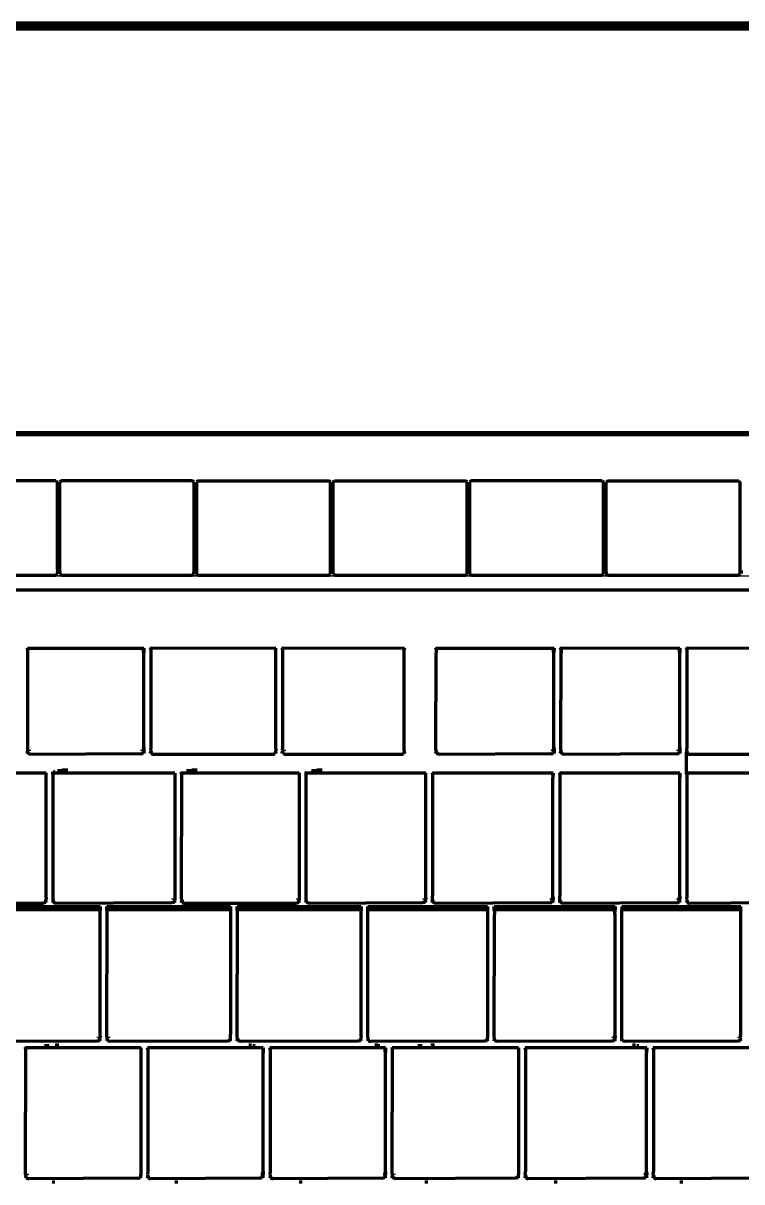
# Model space of a CAD drawing. Header units: millimetres. Extents: x 4307 to 31003, y 2809 to 20009.
# Drawn here: x 16407.5 to 16481.8, y 12669.5 to 12789.3 of the extents above; entities that cross this region are included whole.
import ezdxf

# ---------------------------------------------------------------- set-up
doc = ezdxf.new("R2010")
doc.units = ezdxf.units.MM
doc.layers.add('ProfileEdges', color=7, linetype='Continuous')

msp = doc.modelspace()

# ---------------------------------------------------------------- linework, layer by layer
for p, q in [((16542.47, 12732.13), (16340.7, 12732.13)), ((16340.7, 12730.8), (16542.47, 12730.8)), ((16407.93, 12714.13), (16408.27, 12714.13)), ((16408.01, 12713.79), (16407.93, 12713.79)), ((16419.63, 12713.75), (16408.01, 12713.79)), ((16419.63, 12714.13), (16419.92, 12714.13)), ((16419.97, 12713.79), (16419.89, 12713.79)), ((16419.92, 12714.13), (16419.97, 12714.13)), ((16420.66, 12714.13), (16420.75, 12714.13)), ((16420.75, 12713.79), (16420.66, 12713.79)), ((16433.51, 12713.79), (16420.75, 12713.79)), ((16433.6, 12713.79), (16433.51, 12713.79)), ((16434.28, 12714.13), (16434.63, 12714.13)), ((16434.37, 12713.79), (16434.28, 12713.79)), ((16446.83, 12713.79), (16434.37, 12713.79)), ((16446.91, 12713.79), (16446.83, 12713.79)), ((16450.16, 12714.13), (16450.24, 12714.13)), ((16450.24, 12713.79), (16450.16, 12713.79)), ((16462.04, 12713.75), (16450.24, 12713.79)), ((16462.04, 12714.13), (16462.33, 12714.13)), ((16462.38, 12713.79), (16462.29, 12713.79)), ((16462.33, 12714.13), (16462.38, 12714.13)), ((16463.06, 12714.13), (16463.15, 12714.13)), ((16463.15, 12713.79), (16463.06, 12713.79)), ((16475.05, 12713.75), (16463.15, 12713.79)), ((16475.05, 12714.13), (16475.34, 12714.13)), ((16475.39, 12713.79), (16475.3, 12713.79)), ((16475.34, 12714.13), (16475.39, 12714.13)), ((16476.07, 12714.13), (16476.16, 12714.13)), ((16476.07, 12713.79), (16476.16, 12713.79)), ((16476.16, 12713.79), (16488.06, 12713.79)), ((16409.51, 12698.39), (16409.77, 12698.39)), ((16409.85, 12698.73), (16409.77, 12698.73)), ((16409.77, 12698.39), (16409.85, 12698.39)), ((16410.54, 12698.39), (16410.63, 12698.39)), ((16410.63, 12698.39), (16410.88, 12698.39)), ((16423.18, 12698.73), (16422.83, 12698.73)), ((16422.83, 12698.39), (16423.09, 12698.39)), ((16423.09, 12698.39), (16423.18, 12698.39)), ((16423.95, 12698.73), (16423.86, 12698.73)), ((16423.86, 12698.39), (16423.95, 12698.39)), ((16423.95, 12698.39), (16424.2, 12698.39)), ((16436.04, 12698.73), (16435.7, 12698.73)), ((16435.7, 12698.39), (16435.95, 12698.39)), ((16435.95, 12698.39), (16436.04, 12698.39)), ((16436.81, 12698.73), (16436.73, 12698.73)), ((16436.73, 12698.39), (16436.81, 12698.39)), ((16436.81, 12698.39), (16437.07, 12698.39)), ((16449.11, 12698.73), (16448.77, 12698.73)), ((16448.77, 12698.39), (16449.03, 12698.39)), ((16449.03, 12698.39), (16449.11, 12698.39)), ((16449.89, 12698.73), (16449.8, 12698.73)), ((16449.8, 12698.39), (16449.88, 12698.39)), ((16449.88, 12698.39), (16450.14, 12698.39)), ((16462.2, 12698.73), (16461.93, 12698.73)), ((16461.93, 12698.39), (16462.08, 12698.39)), ((16462.14, 12698.41), (16462.27, 12698.39)), ((16462.27, 12698.73), (16462.2, 12698.73)), ((16462.96, 12698.39), (16463.04, 12698.39)), ((16463.04, 12698.39), (16463.3, 12698.39)), ((16475.32, 12698.73), (16475.05, 12698.73)), ((16475.05, 12698.39), (16475.2, 12698.39)), ((16475.26, 12698.41), (16475.39, 12698.39)), ((16475.39, 12698.73), (16475.32, 12698.73)), ((16476.16, 12698.73), (16476.07, 12698.73)), ((16476.07, 12698.39), (16476.16, 12698.39)), ((16476.16, 12698.39), (16476.42, 12698.39)), ((16403.45, 12684.1), (16415.11, 12684.07)), ((16415.37, 12684.44), (16415.11, 12684.44)), ((16415.37, 12684.1), (16415.45, 12684.1)), ((16416.48, 12684.44), (16416.14, 12684.44)), ((16416.14, 12684.1), (16416.22, 12684.1)), ((16416.22, 12684.1), (16428.59, 12684.07)), ((16428.93, 12684.44), (16428.85, 12684.44)), ((16428.85, 12684.1), (16428.93, 12684.1)), ((16429.7, 12684.44), (16429.62, 12684.44)), ((16429.62, 12684.1), (16429.7, 12684.1)), ((16429.7, 12684.1), (16442.08, 12684.07)), ((16442.43, 12684.44), (16442.34, 12684.44)), ((16442.34, 12684.1), (16442.43, 12684.1)), ((16443.2, 12684.44), (16443.11, 12684.44)), ((16443.11, 12684.1), (16443.2, 12684.1)), ((16443.2, 12684.1), (16455.16, 12684.07)), ((16455.5, 12684.44), (16455.41, 12684.44)), ((16455.41, 12684.1), (16455.5, 12684.1)), ((16456.27, 12684.44), (16456.19, 12684.44)), ((16456.19, 12684.1), (16456.27, 12684.1)), ((16456.27, 12684.1), (16468.35, 12684.07)), ((16468.6, 12684.44), (16468.35, 12684.44)), ((16468.69, 12684.44), (16468.6, 12684.44)), ((16468.6, 12684.1), (16468.69, 12684.1)), ((16469.46, 12684.44), (16469.37, 12684.44)), ((16469.37, 12684.1), (16469.46, 12684.1)), ((16469.46, 12684.1), (16481.35, 12684.07)), ((16481.69, 12684.44), (16481.35, 12684.44)), ((16481.61, 12684.1), (16481.69, 12684.1)), ((16408.08, 12670.27), (16407.73, 12670.27)), ((16407.73, 12669.93), (16407.82, 12669.93)), ((16407.82, 12669.93), (16419.31, 12669.9)), ((16419.66, 12670.27), (16419.57, 12670.27)), ((16419.57, 12669.93), (16419.66, 12669.93)), ((16420.34, 12669.93), (16420.43, 12669.93)), ((16420.43, 12669.93), (16431.97, 12669.9)), ((16432.18, 12669.95), (16432.31, 12669.93)), ((16432.31, 12670.27), (16432.24, 12670.27)), ((16433.08, 12670.27), (16433, 12670.27)), ((16433, 12669.93), (16433.08, 12669.93)), ((16433.08, 12669.93), (16444.62, 12669.9)), ((16444.83, 12669.95), (16444.96, 12669.93)), ((16444.96, 12670.27), (16444.88, 12670.27)), ((16445.99, 12670.27), (16445.65, 12670.27)), ((16445.65, 12669.93), (16445.73, 12669.93)), ((16445.73, 12669.93), (16458.37, 12669.9)), ((16458.71, 12670.27), (16458.62, 12670.27)), ((16458.62, 12669.93), (16458.71, 12669.93)), ((16459.48, 12670.27), (16459.39, 12670.27)), ((16459.39, 12669.93), (16459.48, 12669.93)), ((16459.48, 12669.93), (16471.61, 12669.9)), ((16471.88, 12670.27), (16471.61, 12670.27)), ((16471.83, 12669.95), (16471.96, 12669.93)), ((16471.96, 12670.27), (16471.88, 12670.27)), ((16472.73, 12670.27), (16472.64, 12670.27)), ((16472.64, 12669.93), (16472.73, 12669.93)), ((16472.73, 12669.93), (16484.33, 12669.9))]:
    msp.add_line(p, q)
at = {"layer": 'ProfileEdges', "lineweight": 211}
for p, q in [((16762.73, 12789.29), (16295.97, 12789.27)), ((16781.09, 12788.66), (16296.04, 12788.66)), ((16314.41, 12789.05), (16762.71, 12789.05)), ((16308.47, 12746.77), (16607.67, 12746.79)), ((16607.52, 12746.95), (16308.64, 12746.95)), ((16410.88, 12741.98), (16397.31, 12741.98)), ((16410.88, 12741.98), (16411.02, 12741.84)), ((16411.02, 12732.82), (16411.02, 12741.84)), ((16411.43, 12741.98), (16411.29, 12741.84)), ((16411.29, 12732.57), (16411.29, 12741.84)), ((16425, 12741.98), (16411.43, 12741.98)), ((16425.14, 12741.84), (16425, 12741.98)), ((16425.14, 12741.84), (16425.14, 12732.57)), ((16425.55, 12741.98), (16425.41, 12741.84)), ((16425.41, 12741.84), (16425.41, 12732.82)), ((16425.55, 12741.98), (16439.12, 12741.98)), ((16439.26, 12741.84), (16439.12, 12741.98)), ((16439.26, 12732.57), (16439.26, 12741.84)), ((16439.53, 12741.84), (16439.67, 12741.98)), ((16439.53, 12732.57), (16439.53, 12741.84)), ((16439.67, 12741.98), (16453.24, 12741.98)), ((16453.38, 12741.84), (16453.24, 12741.98)), ((16453.38, 12732.57), (16453.38, 12741.84)), ((16453.79, 12741.98), (16453.65, 12741.84)), ((16453.65, 12741.84), (16453.65, 12732.57)), ((16467.36, 12741.98), (16453.79, 12741.98)), ((16467.36, 12741.98), (16467.5, 12741.84)), ((16467.5, 12732.57), (16467.5, 12741.84)), ((16467.91, 12741.96), (16467.77, 12741.84)), ((16467.77, 12732.57), (16467.77, 12741.84)), ((16481.48, 12741.96), (16467.91, 12741.96)), ((16481.48, 12741.96), (16481.62, 12741.84)), ((16481.62, 12732.57), (16481.62, 12741.84)), ((16397.31, 12732.23), (16410.88, 12732.23)), ((16410.88, 12732.23), (16411.02, 12732.38)), ((16411.02, 12732.82), (16411.02, 12732.57)), ((16411.02, 12732.57), (16411.29, 12732.57)), ((16411.02, 12732.38), (16411.02, 12732.57)), ((16411.29, 12732.57), (16411.43, 12732.57)), ((16411.29, 12732.57), (16411.29, 12732.38)), ((16411.29, 12732.38), (16411.43, 12732.23)), ((16411.43, 12732.23), (16425, 12732.23)), ((16425, 12732.57), (16425.14, 12732.57)), ((16425, 12732.23), (16425.14, 12732.38)), ((16425.14, 12732.57), (16425.42, 12732.57)), ((16425.14, 12732.38), (16425.14, 12732.57)), ((16425.41, 12732.82), (16425.42, 12732.57)), ((16425.42, 12732.57), (16425.41, 12732.38)), ((16425.55, 12732.23), (16425.41, 12732.38)), ((16425.55, 12732.23), (16439.12, 12732.23)), ((16439.12, 12732.57), (16439.26, 12732.57)), ((16439.12, 12732.23), (16439.26, 12732.38)), ((16439.26, 12732.38), (16439.26, 12732.57)), ((16439.26, 12732.57), (16439.53, 12732.57)), ((16439.53, 12732.57), (16439.67, 12732.57)), ((16439.53, 12732.38), (16439.53, 12732.57)), ((16439.53, 12732.38), (16439.67, 12732.23)), ((16439.67, 12732.23), (16453.24, 12732.23)), ((16453.24, 12732.57), (16453.38, 12732.57)), ((16453.24, 12732.23), (16453.38, 12732.38)), ((16453.38, 12732.38), (16453.38, 12732.57)), ((16453.38, 12732.57), (16453.65, 12732.57)), ((16453.65, 12732.38), (16453.65, 12732.57)), ((16453.65, 12732.57), (16453.79, 12732.57)), ((16453.79, 12732.23), (16453.65, 12732.38)), ((16453.79, 12732.23), (16467.36, 12732.23)), ((16467.36, 12732.57), (16467.5, 12732.57)), ((16467.36, 12732.23), (16467.5, 12732.38)), ((16467.5, 12732.38), (16467.5, 12732.57)), ((16467.5, 12732.57), (16467.77, 12732.57)), ((16467.77, 12732.57), (16467.91, 12732.57)), ((16467.77, 12732.57), (16467.77, 12732.38)), ((16467.91, 12732.23), (16467.77, 12732.38)), ((16467.91, 12732.23), (16481.48, 12732.23)), ((16481.48, 12732.57), (16481.62, 12732.57)), ((16481.48, 12732.23), (16481.62, 12732.38)), ((16481.62, 12732.38), (16481.62, 12732.57)), ((16481.62, 12732.57), (16481.89, 12732.57)), ((16542.47, 12730.67), (16340.7, 12730.67)), ((16407.93, 12724.69), (16407.98, 12724.69)), ((16407.95, 12724.58), (16407.93, 12724.69)), ((16407.95, 12724.58), (16407.93, 12714.13)), ((16407.95, 12724.58), (16407.98, 12724.69)), ((16407.98, 12724.69), (16419.87, 12724.69)), ((16419.87, 12724.69), (16419.89, 12724.59)), ((16419.87, 12724.69), (16419.97, 12724.69)), ((16419.95, 12724.2), (16419.89, 12724.59)), ((16419.97, 12724.69), (16419.95, 12724.2)), ((16420.66, 12724.69), (16420.73, 12724.7)), ((16420.68, 12724.58), (16420.66, 12724.69)), ((16420.73, 12724.7), (16420.68, 12724.58)), ((16420.68, 12724.58), (16420.68, 12714.43)), ((16420.73, 12724.7), (16433.55, 12724.69)), ((16433.55, 12724.69), (16433.58, 12724.58)), ((16433.55, 12724.69), (16433.6, 12724.69)), ((16433.6, 12724.69), (16433.58, 12724.58)), ((16433.58, 12724.58), (16433.58, 12714.43)), ((16434.28, 12724.69), (16434.36, 12724.7)), ((16434.31, 12724.58), (16434.28, 12724.69)), ((16434.36, 12724.7), (16434.31, 12724.58)), ((16434.31, 12724.58), (16434.31, 12714.43)), ((16434.36, 12724.7), (16446.86, 12724.69)), ((16446.86, 12724.69), (16446.89, 12724.58)), ((16446.86, 12724.69), (16446.91, 12724.69)), ((16446.91, 12724.69), (16446.89, 12724.58)), ((16446.89, 12714.05), (16446.89, 12724.58)), ((16450.16, 12724.69), (16450.21, 12724.69)), ((16450.18, 12724.58), (16450.16, 12724.69)), ((16450.21, 12724.69), (16450.18, 12724.58)), ((16450.18, 12724.58), (16450.18, 12724.2)), ((16450.21, 12724.69), (16462.27, 12724.69)), ((16462.27, 12724.69), (16462.29, 12724.59)), ((16462.27, 12724.69), (16462.38, 12724.69)), ((16462.36, 12724.2), (16462.29, 12724.59)), ((16462.38, 12724.69), (16462.36, 12724.2)), ((16463.06, 12724.69), (16463.11, 12724.69)), ((16463.08, 12724.58), (16463.06, 12724.69)), ((16463.08, 12724.58), (16463.06, 12714.13)), ((16463.11, 12724.69), (16463.08, 12724.58)), ((16463.11, 12724.69), (16463.15, 12724.7)), ((16463.15, 12724.7), (16475.29, 12724.69)), ((16463.15, 12724.18), (16463.15, 12724.7)), ((16475.29, 12724.69), (16475.3, 12724.59)), ((16475.29, 12724.69), (16475.39, 12724.69)), ((16475.37, 12724.2), (16475.3, 12724.59)), ((16475.39, 12724.69), (16475.37, 12724.2)), ((16476.07, 12724.69), (16476.13, 12724.7)), ((16476.1, 12724.58), (16476.07, 12724.69)), ((16476.13, 12724.7), (16476.1, 12724.58)), ((16476.1, 12724.58), (16476.1, 12714.43)), ((16476.13, 12724.7), (16488.04, 12724.69)), ((16419.95, 12714.43), (16419.95, 12724.2)), ((16450.16, 12714.13), (16450.18, 12724.2)), ((16462.36, 12714.43), (16462.36, 12724.2)), ((16475.37, 12714.43), (16475.37, 12724.2)), ((16407.93, 12714.13), (16407.95, 12714.05)), ((16407.93, 12713.79), (16407.95, 12714.05)), ((16407.95, 12714.05), (16408.01, 12713.79)), ((16408.27, 12713.7), (16408.01, 12713.79)), ((16419.63, 12713.75), (16419.89, 12713.79)), ((16419.89, 12713.79), (16419.92, 12714.13)), ((16419.92, 12714.13), (16419.95, 12714.43)), ((16419.95, 12714.43), (16419.97, 12714.13)), ((16419.97, 12714.13), (16419.97, 12713.79)), ((16420.68, 12714.43), (16420.66, 12714.13)), ((16420.66, 12714.13), (16420.68, 12714.05)), ((16420.66, 12713.79), (16420.68, 12714.05)), ((16420.68, 12714.05), (16420.75, 12713.79)), ((16420.75, 12713.79), (16421, 12713.7)), ((16433.26, 12713.7), (16433.51, 12713.79)), ((16433.58, 12714.05), (16433.51, 12713.79)), ((16433.58, 12714.43), (16433.6, 12714.13)), ((16433.6, 12714.13), (16433.58, 12714.05)), ((16433.58, 12714.05), (16433.6, 12713.79)), ((16434.31, 12714.43), (16434.28, 12714.13)), ((16434.28, 12714.13), (16434.31, 12714.05)), ((16434.28, 12713.79), (16434.31, 12714.05)), ((16434.31, 12714.05), (16434.37, 12713.79)), ((16434.37, 12713.79), (16434.63, 12713.7)), ((16446.57, 12713.7), (16446.83, 12713.79)), ((16446.89, 12714.05), (16446.83, 12713.79)), ((16446.89, 12714.05), (16446.91, 12713.79)), ((16450.16, 12714.13), (16450.18, 12714.05)), ((16450.16, 12713.79), (16450.18, 12714.05)), ((16450.24, 12713.79), (16450.18, 12714.05)), ((16450.5, 12713.7), (16450.24, 12713.79)), ((16462.04, 12713.75), (16462.29, 12713.79)), ((16462.29, 12713.79), (16462.33, 12714.13)), ((16462.33, 12714.13), (16462.36, 12714.43)), ((16462.36, 12714.43), (16462.38, 12714.13)), ((16462.38, 12714.13), (16462.38, 12713.79)), ((16463.06, 12714.13), (16463.08, 12714.05)), ((16463.06, 12713.79), (16463.08, 12714.05)), ((16463.08, 12714.05), (16463.15, 12713.79)), ((16463.41, 12713.7), (16463.15, 12713.79)), ((16475.05, 12713.75), (16475.3, 12713.79)), ((16475.3, 12713.79), (16475.34, 12714.13)), ((16475.34, 12714.13), (16475.37, 12714.43)), ((16475.37, 12714.43), (16475.39, 12714.13)), ((16475.39, 12714.13), (16475.39, 12713.79)), ((16476.1, 12714.43), (16476.07, 12714.13)), ((16476.1, 12714.05), (16476.07, 12714.13)), ((16476.07, 12713.79), (16476.1, 12714.05)), ((16476.07, 12711.77), (16476.07, 12713.79)), ((16476.1, 12714.05), (16476.16, 12713.79)), ((16476.16, 12713.79), (16476.42, 12713.7)), ((16419.63, 12713.75), (16408.27, 12713.7)), ((16433.26, 12713.7), (16421, 12713.7)), ((16446.57, 12713.7), (16434.63, 12713.7)), ((16462.04, 12713.75), (16450.5, 12713.7)), ((16475.05, 12713.75), (16463.41, 12713.7)), ((16487.81, 12713.7), (16476.42, 12713.7)), ((16409.8, 12711.77), (16397.58, 12711.77)), ((16409.83, 12711.66), (16409.8, 12711.77)), ((16409.85, 12711.77), (16409.8, 12711.77)), ((16409.85, 12711.77), (16409.83, 12711.66)), ((16409.83, 12711.66), (16409.83, 12699.03)), ((16410.54, 12711.77), (16410.54, 12711.91)), ((16410.61, 12711.77), (16410.54, 12711.77)), ((16410.56, 12711.66), (16410.54, 12711.77)), ((16410.56, 12711.66), (16410.54, 12698.73)), ((16410.61, 12711.77), (16410.56, 12711.66)), ((16410.67, 12711.9), (16410.61, 12711.77)), ((16423.13, 12711.77), (16410.61, 12711.77)), ((16410.78, 12711.96), (16410.67, 12711.9)), ((16411.65, 12712.01), (16411.04, 12712.01)), ((16411.53, 12712.11), (16412.1, 12712.11)), ((16423.13, 12711.77), (16423.16, 12711.66)), ((16423.18, 12711.77), (16423.13, 12711.77)), ((16423.18, 12711.77), (16423.16, 12711.66)), ((16423.16, 12711.66), (16423.16, 12699.03)), ((16423.86, 12711.77), (16423.86, 12711.91)), ((16423.91, 12711.77), (16423.86, 12711.77)), ((16423.88, 12711.66), (16423.86, 12711.77)), ((16423.86, 12698.73), (16423.88, 12711.66)), ((16423.91, 12711.77), (16423.88, 12711.66)), ((16423.95, 12711.92), (16423.91, 12711.77)), ((16435.99, 12711.77), (16423.91, 12711.77)), ((16423.97, 12711.93), (16423.95, 12711.92)), ((16424.99, 12712.01), (16424.39, 12712.01)), ((16424.91, 12712.11), (16425.48, 12712.11)), ((16436.02, 12711.66), (16435.99, 12711.77)), ((16436.04, 12711.77), (16435.99, 12711.77)), ((16436.04, 12711.77), (16436.02, 12711.66)), ((16436.02, 12711.66), (16436.02, 12699.03)), ((16436.73, 12711.77), (16436.73, 12711.9)), ((16436.78, 12711.77), (16436.73, 12711.77)), ((16436.75, 12711.66), (16436.73, 12711.77)), ((16436.73, 12698.73), (16436.75, 12711.66)), ((16436.75, 12711.66), (16436.78, 12711.77)), ((16436.78, 12711.77), (16436.81, 12711.92)), ((16449.06, 12711.77), (16436.78, 12711.77)), ((16437.92, 12712.01), (16437.31, 12712.01)), ((16437.84, 12712.11), (16438.41, 12712.11)), ((16449.09, 12711.66), (16449.06, 12711.77)), ((16449.11, 12711.77), (16449.06, 12711.77)), ((16449.11, 12711.77), (16449.09, 12711.66)), ((16449.09, 12711.66), (16449.09, 12699.03)), ((16449.87, 12711.77), (16449.8, 12711.77)), ((16449.82, 12711.66), (16449.8, 12711.77)), ((16449.87, 12711.77), (16449.82, 12711.66)), ((16449.82, 12711.66), (16449.82, 12699.03)), ((16462.2, 12711.77), (16449.87, 12711.77)), ((16462.2, 12711.77), (16462.25, 12711.28)), ((16462.27, 12711.77), (16462.2, 12711.77)), ((16462.27, 12711.77), (16462.25, 12711.28)), ((16463.03, 12711.77), (16462.96, 12711.77)), ((16462.98, 12711.66), (16462.96, 12711.77)), ((16463.03, 12711.77), (16462.98, 12711.66)), ((16462.98, 12711.66), (16462.98, 12699.03)), ((16475.32, 12711.77), (16463.03, 12711.77)), ((16475.32, 12711.77), (16475.37, 12711.28)), ((16475.39, 12711.77), (16475.32, 12711.77)), ((16475.39, 12711.77), (16475.37, 12711.28)), ((16476.1, 12711.66), (16476.07, 12711.77)), ((16476.15, 12711.77), (16476.07, 12711.77)), ((16476.15, 12711.77), (16476.1, 12711.66)), ((16476.1, 12711.66), (16476.1, 12699.03)), ((16488.08, 12711.77), (16476.15, 12711.77)), ((16462.25, 12699.03), (16462.25, 12711.28)), ((16475.37, 12699.03), (16475.37, 12711.28)), ((16409.51, 12698.3), (16397.87, 12698.3)), ((16409.77, 12698.39), (16409.51, 12698.3)), ((16409.83, 12698.65), (16409.77, 12698.39)), ((16409.83, 12699.03), (16409.85, 12698.73)), ((16409.85, 12698.73), (16409.83, 12698.65)), ((16409.85, 12698.39), (16409.83, 12698.65)), ((16410.54, 12698.73), (16410.56, 12698.65)), ((16410.56, 12698.65), (16410.54, 12698.39)), ((16410.56, 12698.65), (16410.63, 12698.39)), ((16410.88, 12698.3), (16410.63, 12698.39)), ((16422.83, 12698.36), (16410.88, 12698.3)), ((16423.09, 12698.39), (16422.83, 12698.36)), ((16423.09, 12698.39), (16423.16, 12698.65)), ((16423.16, 12699.03), (16423.18, 12698.73)), ((16423.18, 12698.73), (16423.16, 12698.65)), ((16423.18, 12698.39), (16423.16, 12698.65)), ((16423.88, 12698.65), (16423.86, 12698.73)), ((16423.86, 12698.39), (16423.88, 12698.65)), ((16423.88, 12698.65), (16423.95, 12698.39)), ((16423.95, 12698.39), (16424.2, 12698.3)), ((16435.7, 12698.3), (16424.2, 12698.3)), ((16435.95, 12698.39), (16435.7, 12698.3)), ((16435.95, 12698.39), (16436.02, 12698.65)), ((16436.02, 12699.03), (16436.04, 12698.73)), ((16436.04, 12698.73), (16436.02, 12698.65)), ((16436.04, 12698.39), (16436.02, 12698.65)), ((16436.75, 12698.65), (16436.73, 12698.73)), ((16436.73, 12698.39), (16436.75, 12698.65)), ((16436.81, 12698.39), (16436.75, 12698.65)), ((16437.07, 12698.3), (16436.81, 12698.39)), ((16448.77, 12698.36), (16437.07, 12698.3)), ((16449.03, 12698.39), (16448.77, 12698.36)), ((16449.03, 12698.39), (16449.09, 12698.65)), ((16449.09, 12699.03), (16449.11, 12698.73)), ((16449.09, 12698.65), (16449.11, 12698.73)), ((16449.11, 12698.39), (16449.09, 12698.65)), ((16449.8, 12698.73), (16449.82, 12699.03)), ((16449.82, 12698.65), (16449.8, 12698.73)), ((16449.8, 12698.39), (16449.82, 12698.65)), ((16449.82, 12698.65), (16449.88, 12698.39)), ((16450.14, 12698.3), (16449.88, 12698.39)), ((16461.93, 12698.36), (16450.14, 12698.3)), ((16461.93, 12698.36), (16462.08, 12698.39)), ((16462.08, 12698.39), (16462.14, 12698.41)), ((16462.14, 12698.41), (16462.19, 12698.64)), ((16462.19, 12698.64), (16462.2, 12698.73)), ((16462.2, 12698.73), (16462.25, 12699.03)), ((16462.25, 12699.03), (16462.27, 12698.73)), ((16462.27, 12698.39), (16462.27, 12698.73)), ((16462.96, 12698.73), (16462.98, 12699.03)), ((16462.98, 12698.65), (16462.96, 12698.73)), ((16462.96, 12698.39), (16462.98, 12698.65)), ((16462.98, 12698.65), (16463.04, 12698.39)), ((16463.3, 12698.3), (16463.04, 12698.39)), ((16475.05, 12698.36), (16463.3, 12698.3)), ((16475.05, 12698.36), (16475.2, 12698.39)), ((16475.2, 12698.39), (16475.26, 12698.41)), ((16475.3, 12698.64), (16475.26, 12698.41)), ((16475.3, 12698.64), (16475.32, 12698.73)), ((16475.32, 12698.73), (16475.37, 12699.03)), ((16475.37, 12699.03), (16475.39, 12698.73)), ((16475.39, 12698.39), (16475.39, 12698.73)), ((16476.1, 12699.03), (16476.07, 12698.73)), ((16476.1, 12698.65), (16476.07, 12698.73)), ((16476.1, 12698.65), (16476.07, 12698.39)), ((16476.1, 12698.65), (16476.16, 12698.39)), ((16476.16, 12698.39), (16476.42, 12698.3)), ((16487.81, 12698.36), (16476.42, 12698.3)), ((16403.36, 12697.98), (16415.45, 12697.98)), ((16415.4, 12697.64), (16403.44, 12697.64)), ((16415.11, 12697.88), (16403.71, 12697.88)), ((16415.37, 12697.79), (16415.11, 12697.88)), ((16415.4, 12697.64), (16415.37, 12697.79)), ((16415.45, 12697.64), (16415.4, 12697.64)), ((16415.43, 12697.53), (16415.4, 12697.64)), ((16415.45, 12697.64), (16415.43, 12697.53)), ((16415.43, 12697.53), (16415.43, 12684.74)), ((16415.45, 12697.98), (16415.45, 12697.64)), ((16416.14, 12697.98), (16428.93, 12697.98)), ((16416.14, 12697.64), (16416.14, 12697.98)), ((16416.21, 12697.64), (16416.14, 12697.64)), ((16416.16, 12697.53), (16416.14, 12697.64)), ((16416.14, 12684.44), (16416.16, 12697.53)), ((16416.21, 12697.64), (16416.16, 12697.53)), ((16416.26, 12697.77), (16416.21, 12697.64)), ((16428.88, 12697.64), (16416.21, 12697.64)), ((16416.48, 12697.88), (16416.26, 12697.77)), ((16428.59, 12697.88), (16416.48, 12697.88)), ((16428.85, 12697.79), (16428.59, 12697.88)), ((16428.88, 12697.64), (16428.85, 12697.79)), ((16428.93, 12697.64), (16428.88, 12697.64)), ((16428.91, 12697.53), (16428.88, 12697.64)), ((16428.93, 12697.64), (16428.91, 12697.53)), ((16428.91, 12697.53), (16428.91, 12684.74)), ((16428.93, 12697.98), (16428.93, 12697.64)), ((16429.62, 12697.98), (16442.43, 12697.98)), ((16429.62, 12697.64), (16429.62, 12697.98)), ((16429.67, 12697.64), (16429.62, 12697.64)), ((16429.64, 12697.53), (16429.62, 12697.64)), ((16429.62, 12684.44), (16429.64, 12697.53)), ((16429.64, 12697.53), (16429.67, 12697.64)), ((16429.67, 12697.64), (16429.7, 12697.79)), ((16442.38, 12697.64), (16429.67, 12697.64)), ((16429.7, 12697.79), (16429.96, 12697.88)), ((16442.08, 12697.88), (16429.96, 12697.88)), ((16442.34, 12697.79), (16442.08, 12697.88)), ((16442.34, 12697.79), (16442.38, 12697.64)), ((16442.43, 12697.64), (16442.38, 12697.64)), ((16442.38, 12697.64), (16442.41, 12697.53)), ((16442.43, 12697.64), (16442.41, 12697.53)), ((16442.41, 12697.53), (16442.41, 12684.74)), ((16442.43, 12697.98), (16442.43, 12697.64)), ((16443.11, 12697.98), (16455.5, 12697.98)), ((16443.11, 12697.64), (16443.11, 12697.98)), ((16443.18, 12697.64), (16443.11, 12697.64)), ((16443.13, 12697.53), (16443.11, 12697.64)), ((16443.11, 12684.44), (16443.13, 12697.53)), ((16443.18, 12697.64), (16443.13, 12697.53)), ((16443.24, 12697.77), (16443.18, 12697.64)), ((16455.45, 12697.64), (16443.18, 12697.64)), ((16443.45, 12697.88), (16443.24, 12697.77)), ((16455.16, 12697.88), (16443.45, 12697.88)), ((16455.41, 12697.79), (16455.16, 12697.88)), ((16455.45, 12697.64), (16455.41, 12697.79)), ((16455.5, 12697.64), (16455.45, 12697.64)), ((16455.48, 12697.53), (16455.45, 12697.64)), ((16455.5, 12697.64), (16455.48, 12697.53)), ((16455.48, 12697.53), (16455.48, 12684.74)), ((16455.5, 12697.98), (16455.5, 12697.64)), ((16456.19, 12697.98), (16468.69, 12697.98)), ((16456.19, 12697.64), (16456.19, 12697.98)), ((16456.24, 12697.64), (16456.19, 12697.64)), ((16456.21, 12697.53), (16456.19, 12697.64)), ((16456.19, 12684.44), (16456.21, 12697.15)), ((16456.24, 12697.64), (16456.21, 12697.53)), ((16456.21, 12697.53), (16456.21, 12697.15)), ((16456.27, 12697.79), (16456.24, 12697.64)), ((16468.59, 12697.64), (16456.24, 12697.64)), ((16456.53, 12697.88), (16456.27, 12697.79)), ((16468.35, 12697.82), (16456.53, 12697.88)), ((16468.56, 12697.77), (16468.35, 12697.82)), ((16468.59, 12697.64), (16468.56, 12697.77)), ((16468.6, 12697.54), (16468.59, 12697.64)), ((16468.69, 12697.64), (16468.59, 12697.64)), ((16468.6, 12697.54), (16468.67, 12697.15)), ((16468.67, 12697.15), (16468.69, 12697.64)), ((16468.67, 12697.15), (16468.67, 12684.74)), ((16468.69, 12697.98), (16468.69, 12697.64)), ((16469.37, 12697.98), (16469.37, 12697.64)), ((16469.37, 12697.98), (16481.69, 12697.98)), ((16469.4, 12697.53), (16469.37, 12697.64)), ((16469.45, 12697.64), (16469.37, 12697.64)), ((16469.37, 12684.44), (16469.4, 12697.53)), ((16469.45, 12697.64), (16469.4, 12697.53)), ((16469.5, 12697.77), (16469.45, 12697.64)), ((16481.64, 12697.64), (16469.45, 12697.64)), ((16469.72, 12697.88), (16469.5, 12697.77)), ((16481.35, 12697.88), (16469.72, 12697.88)), ((16481.35, 12697.88), (16481.61, 12697.79)), ((16481.64, 12697.64), (16481.61, 12697.79)), ((16481.69, 12697.64), (16481.64, 12697.64)), ((16481.67, 12697.53), (16481.64, 12697.64)), ((16481.69, 12697.64), (16481.67, 12697.53)), ((16481.67, 12697.53), (16481.67, 12684.74)), ((16481.69, 12697.64), (16481.69, 12697.98)), ((16415.11, 12684.07), (16403.71, 12684.01)), ((16415.37, 12684.1), (16415.11, 12684.07)), ((16415.37, 12684.1), (16415.43, 12684.36)), ((16415.43, 12684.74), (16415.45, 12684.44)), ((16415.45, 12684.44), (16415.43, 12684.36)), ((16415.45, 12684.1), (16415.43, 12684.36)), ((16416.14, 12684.44), (16416.16, 12684.36)), ((16416.16, 12684.36), (16416.14, 12684.1)), ((16416.22, 12684.1), (16416.16, 12684.36)), ((16416.48, 12684.01), (16416.22, 12684.1)), ((16428.59, 12684.07), (16416.48, 12684.01)), ((16428.85, 12684.1), (16428.59, 12684.07)), ((16428.85, 12684.1), (16428.91, 12684.36)), ((16428.93, 12684.44), (16428.91, 12684.74)), ((16428.91, 12684.36), (16428.93, 12684.44)), ((16428.93, 12684.1), (16428.91, 12684.36)), ((16429.64, 12684.36), (16429.62, 12684.44)), ((16429.62, 12684.1), (16429.64, 12684.36)), ((16429.64, 12684.36), (16429.7, 12684.1)), ((16429.96, 12684.01), (16429.7, 12684.1)), ((16442.08, 12684.07), (16429.96, 12684.01)), ((16442.34, 12684.1), (16442.08, 12684.07)), ((16442.34, 12684.1), (16442.41, 12684.36)), ((16442.41, 12684.74), (16442.43, 12684.44)), ((16442.43, 12684.44), (16442.41, 12684.36)), ((16442.43, 12684.1), (16442.41, 12684.36)), ((16443.11, 12684.44), (16443.13, 12684.36)), ((16443.13, 12684.36), (16443.11, 12684.1)), ((16443.13, 12684.36), (16443.2, 12684.1)), ((16443.2, 12684.1), (16443.45, 12684.01)), ((16455.16, 12684.07), (16443.45, 12684.01)), ((16455.41, 12684.1), (16455.16, 12684.07)), ((16455.41, 12684.1), (16455.48, 12684.36)), ((16455.48, 12684.74), (16455.5, 12684.44)), ((16455.5, 12684.44), (16455.48, 12684.36)), ((16455.5, 12684.1), (16455.48, 12684.36)), ((16456.21, 12684.36), (16456.19, 12684.44)), ((16456.19, 12684.1), (16456.21, 12684.36)), ((16456.27, 12684.1), (16456.21, 12684.36)), ((16456.53, 12684.01), (16456.27, 12684.1)), ((16468.35, 12684.07), (16456.53, 12684.01)), ((16468.6, 12684.1), (16468.35, 12684.07)), ((16468.67, 12684.74), (16468.6, 12684.44)), ((16468.6, 12684.44), (16468.6, 12684.1)), ((16468.67, 12684.74), (16468.69, 12684.44)), ((16468.69, 12684.1), (16468.69, 12684.44)), ((16469.4, 12684.36), (16469.37, 12684.44)), ((16469.37, 12684.1), (16469.4, 12684.36)), ((16469.46, 12684.1), (16469.4, 12684.36)), ((16469.72, 12684.01), (16469.46, 12684.1)), ((16481.35, 12684.07), (16469.72, 12684.01)), ((16481.61, 12684.1), (16481.35, 12684.07)), ((16481.61, 12684.1), (16481.67, 12684.36)), ((16481.69, 12684.44), (16481.67, 12684.74)), ((16481.69, 12684.44), (16481.67, 12684.36)), ((16481.69, 12684.1), (16481.67, 12684.36)), ((16407.73, 12683.35), (16407.73, 12683.41)), ((16407.78, 12683.35), (16407.73, 12683.35)), ((16407.75, 12683.23), (16407.73, 12683.35)), ((16407.73, 12670.27), (16407.75, 12683.23)), ((16407.75, 12683.23), (16407.78, 12683.35)), ((16407.78, 12683.35), (16407.8, 12683.42)), ((16419.6, 12683.36), (16407.78, 12683.35)), ((16410.16, 12683.59), (16409.69, 12683.59)), ((16410.79, 12683.69), (16411.17, 12683.69)), ((16419.6, 12683.36), (16419.64, 12683.23)), ((16419.66, 12683.35), (16419.6, 12683.36)), ((16419.66, 12683.35), (16419.64, 12683.23)), ((16419.64, 12683.23), (16419.64, 12670.57)), ((16420.39, 12683.36), (16420.34, 12683.35)), ((16420.36, 12683.23), (16420.34, 12683.35)), ((16420.36, 12683.23), (16420.39, 12683.36)), ((16420.36, 12683.23), (16420.36, 12670.57)), ((16432.24, 12683.37), (16420.39, 12683.36)), ((16430.81, 12683.69), (16431.11, 12683.69)), ((16431.46, 12683.59), (16431.25, 12683.59)), ((16432.24, 12683.37), (16432.29, 12682.86)), ((16432.31, 12683.35), (16432.24, 12683.37)), ((16432.31, 12683.35), (16432.29, 12682.86)), ((16432.29, 12670.57), (16432.29, 12682.86)), ((16433.05, 12683.35), (16433, 12683.35)), ((16433.02, 12683.23), (16433, 12683.35)), ((16433.02, 12683.23), (16433.05, 12683.35)), ((16433.02, 12683.23), (16433.02, 12670.57)), ((16444.89, 12683.35), (16433.05, 12683.35)), ((16443.83, 12683.69), (16444.14, 12683.69)), ((16444.38, 12683.59), (16444.16, 12683.59)), ((16444.89, 12683.35), (16444.89, 12683.38)), ((16444.96, 12683.35), (16444.89, 12683.35)), ((16444.94, 12682.86), (16444.89, 12683.35)), ((16444.96, 12683.35), (16444.94, 12682.86)), ((16444.94, 12670.57), (16444.94, 12682.86)), ((16445.65, 12683.35), (16445.65, 12683.4)), ((16445.7, 12683.35), (16445.65, 12683.35)), ((16445.67, 12683.23), (16445.65, 12683.35)), ((16445.65, 12670.27), (16445.67, 12683.23)), ((16445.67, 12683.23), (16445.7, 12683.35)), ((16445.7, 12683.35), (16445.71, 12683.4)), ((16458.65, 12683.37), (16445.7, 12683.35)), ((16448.75, 12683.59), (16448.28, 12683.59)), ((16449.65, 12683.69), (16450.03, 12683.69)), ((16458.69, 12683.23), (16458.65, 12683.37)), ((16458.71, 12683.35), (16458.65, 12683.37)), ((16458.71, 12683.35), (16458.69, 12683.23)), ((16458.69, 12683.23), (16458.69, 12670.57)), ((16459.47, 12683.36), (16459.39, 12683.35)), ((16459.41, 12683.23), (16459.39, 12683.35)), ((16459.47, 12683.36), (16459.41, 12683.23)), ((16459.41, 12683.23), (16459.41, 12670.57)), ((16471.88, 12683.37), (16459.47, 12683.36)), ((16470.5, 12683.69), (16470.81, 12683.69)), ((16471.14, 12683.59), (16470.93, 12683.59)), ((16471.88, 12683.37), (16471.93, 12682.86)), ((16471.96, 12683.35), (16471.88, 12683.37)), ((16471.96, 12683.35), (16471.93, 12682.86)), ((16471.93, 12670.57), (16471.93, 12682.86)), ((16472.71, 12683.35), (16472.64, 12683.35)), ((16472.66, 12683.23), (16472.64, 12683.35)), ((16472.71, 12683.35), (16472.66, 12683.23)), ((16472.66, 12683.23), (16472.66, 12670.57)), ((16484.6, 12683.37), (16472.71, 12683.35)), ((16407.73, 12670.27), (16407.75, 12670.19)), ((16407.75, 12670.19), (16407.73, 12669.93)), ((16407.82, 12669.93), (16407.75, 12670.19)), ((16407.82, 12669.93), (16408.08, 12669.84)), ((16419.31, 12669.9), (16408.08, 12669.84)), ((16410.47, 12669.52), (16410.77, 12669.52)), ((16419.31, 12669.9), (16419.57, 12669.93)), ((16419.64, 12670.19), (16419.57, 12669.93)), ((16419.64, 12670.57), (16419.66, 12670.27)), ((16419.64, 12670.19), (16419.66, 12670.27)), ((16419.66, 12669.93), (16419.64, 12670.19)), ((16420.36, 12670.57), (16420.34, 12670.27)), ((16420.36, 12670.19), (16420.34, 12670.27)), ((16420.34, 12669.93), (16420.36, 12670.19)), ((16420.36, 12670.19), (16420.43, 12669.93)), ((16420.43, 12669.93), (16420.68, 12669.84)), ((16431.97, 12669.9), (16420.68, 12669.84)), ((16423.16, 12669.52), (16423.47, 12669.52)), ((16431.97, 12669.9), (16432.18, 12669.95)), ((16432.22, 12670.18), (16432.18, 12669.95)), ((16432.22, 12670.18), (16432.24, 12670.27)), ((16432.24, 12670.27), (16432.29, 12670.57)), ((16432.29, 12670.57), (16432.31, 12670.27)), ((16432.31, 12669.93), (16432.31, 12670.27)), ((16433.02, 12670.57), (16433, 12670.27)), ((16433.02, 12670.19), (16433, 12670.27)), ((16433.02, 12670.19), (16433, 12669.93)), ((16433.02, 12670.19), (16433.08, 12669.93)), ((16433.08, 12669.93), (16433.34, 12669.84)), ((16444.62, 12669.9), (16433.34, 12669.84)), ((16436.04, 12669.52), (16436.35, 12669.52)), ((16444.62, 12669.9), (16444.83, 12669.95)), ((16444.88, 12670.18), (16444.83, 12669.95)), ((16444.88, 12670.27), (16444.94, 12670.57)), ((16444.88, 12670.18), (16444.88, 12670.27)), ((16444.94, 12670.57), (16444.96, 12670.27)), ((16444.96, 12669.93), (16444.96, 12670.27)), ((16445.67, 12670.19), (16445.65, 12670.27)), ((16445.65, 12669.93), (16445.67, 12670.19)), ((16445.73, 12669.93), (16445.67, 12670.19)), ((16445.99, 12669.84), (16445.73, 12669.93)), ((16458.37, 12669.9), (16445.99, 12669.84)), ((16449.03, 12669.52), (16449.34, 12669.52)), ((16458.62, 12669.93), (16458.37, 12669.9)), ((16458.62, 12669.93), (16458.69, 12670.19)), ((16458.69, 12670.57), (16458.71, 12670.27)), ((16458.69, 12670.19), (16458.71, 12670.27)), ((16458.71, 12669.93), (16458.69, 12670.19)), ((16459.39, 12670.27), (16459.41, 12670.57)), ((16459.41, 12670.19), (16459.39, 12670.27)), ((16459.39, 12669.93), (16459.41, 12670.19)), ((16459.41, 12670.19), (16459.48, 12669.93)), ((16459.48, 12669.93), (16459.74, 12669.84)), ((16471.61, 12669.9), (16459.74, 12669.84)), ((16462.4, 12669.52), (16462.7, 12669.52)), ((16471.61, 12669.9), (16471.83, 12669.95)), ((16471.87, 12670.18), (16471.83, 12669.95)), ((16471.87, 12670.18), (16471.88, 12670.27)), ((16471.88, 12670.27), (16471.93, 12670.57)), ((16471.93, 12670.57), (16471.96, 12670.27)), ((16471.96, 12669.93), (16471.96, 12670.27)), ((16472.64, 12670.27), (16472.66, 12670.57)), ((16472.66, 12670.19), (16472.64, 12670.27)), ((16472.64, 12669.93), (16472.66, 12670.19)), ((16472.66, 12670.19), (16472.73, 12669.93)), ((16472.73, 12669.93), (16472.98, 12669.84)), ((16484.33, 12669.9), (16472.98, 12669.84)), ((16475.39, 12669.52), (16475.69, 12669.52))]:
    msp.add_line(p, q, dxfattribs=at)

doc.saveas('drawing.dxf')
